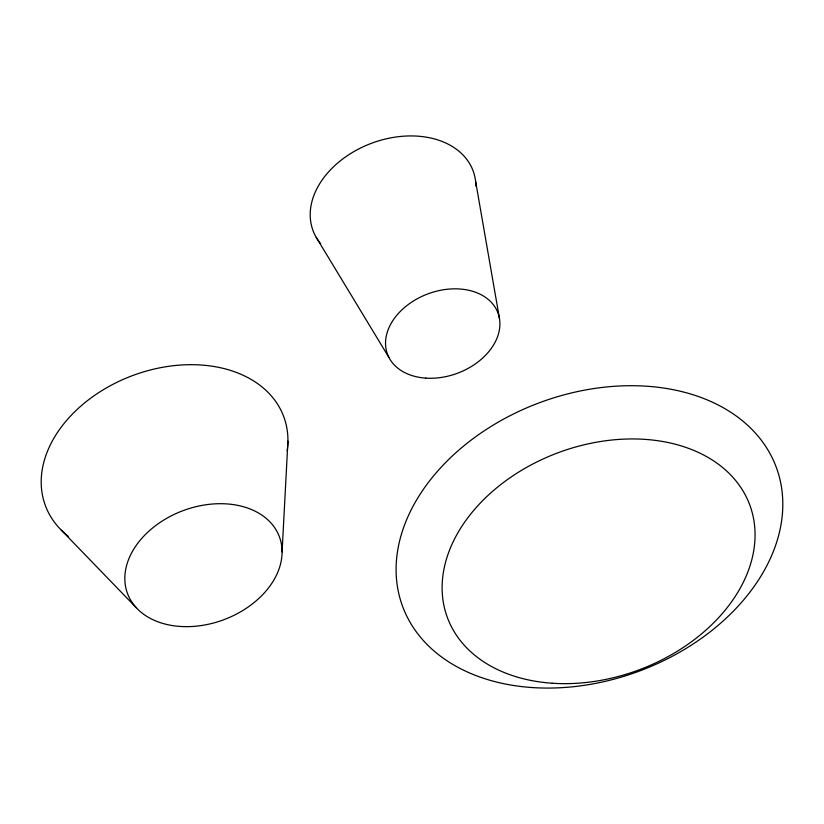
<?xml version="1.0" encoding="UTF-8"?>
<svg xmlns="http://www.w3.org/2000/svg" width="824" height="824" viewBox="0 0 824 824"><rect width="100%" height="100%" fill="white"/><g stroke="black" fill="none" stroke-linecap="round" stroke-linejoin="round"><path stroke-width="1.24" d="M282.086 551.926L287.926 441.159M61.367 530.192L136.259 607.69M316.231 237.374L388.846 357.317M475.582 181.156L499.488 318.6M320.691 243.739A85.428 61.347 -20.5 0 1 371.861 143.149A85.428 61.347 -20.5 0 1 475.912 186.173M68.258 536.28A127.205 91.351 -20.5 0 1 130.182 376.496A127.205 91.351 -20.5 0 1 287.185 450.8M425.781 378.123A58.978 42.354 -20.5 0 0 498.499 314.48A58.978 42.354 -20.5 0 0 403.873 308.063A58.978 42.354 -20.5 0 0 425.781 378.123M180.178 626.446A81.071 58.216 -20.5 0 0 280.139 538.947A81.071 58.216 -20.5 0 0 150.061 530.131A81.071 58.216 -20.5 0 0 180.178 626.446M532.201 687.556A199.357 143.16 -20.5 0 0 778.021 472.399A199.357 143.16 -20.5 0 0 458.154 450.707A199.357 143.16 -20.5 0 0 532.201 687.556M552.255 683.23A161.339 115.865 -20.5 0 0 751.189 509.108A161.339 115.865 -20.5 0 0 492.319 491.557A161.339 115.865 -20.5 0 0 552.255 683.23"/></g></svg>
